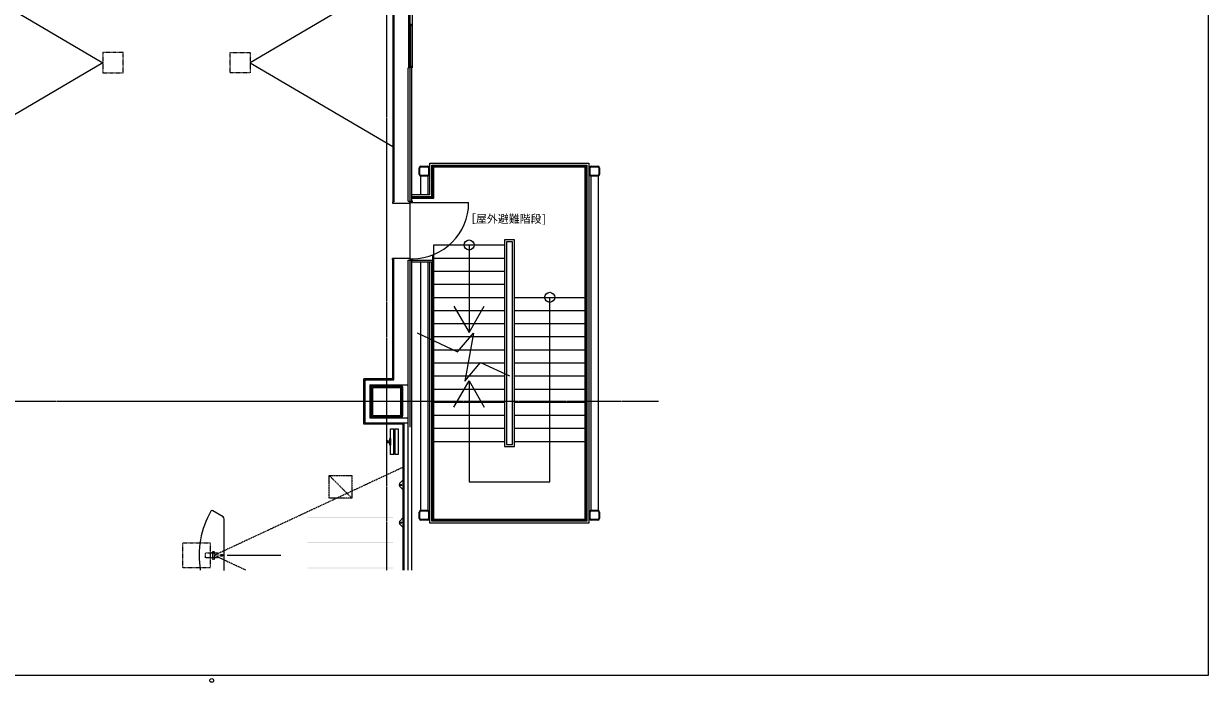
# Model space of a CAD drawing. Units: millimetres, scale not verified. Extents: x -789760 to 799551, y -2903458 to 2903435.
# Drawn here: x 19676 to 43182, y 12346 to 25424 of the extents above; entities that cross this region are included whole.
import ezdxf
from ezdxf.enums import TextEntityAlignment as Align

# ---------------------------------------------------------------- set-up
doc = ezdxf.new("R2010")
doc.units = ezdxf.units.MM
doc.header["$LTSCALE"] = 61
for name, pattern in [('USER3', [0.75, 0.25, -0.083312, 0.25, -0.083344, 0.027772, -0.055572]), ('USER4', [0.166656, 0.083312, -0.083344]), ('USER5', [0.416656, 0.25, -0.083312, 0.027772, -0.055572]), ('USER6', [2, 1.5, -0.111114, 0.277772, -0.111114])]:
    doc.linetypes.add(name, pattern=pattern)
for name, color, linetype, lineweight in [('0-0_0', 7, 'Continuous', 18), ('0-2_展示', 7, 'Continuous', 18), ('0-3_躯体', 7, 'Continuous', 18), ('0-6_通り芯1', 7, 'USER6', 18), ('0-7_図面枠', 7, 'Continuous', 18)]:
    doc.layers.add(name, color=color, linetype=linetype, lineweight=lineweight)
doc.layers.add('0-5_文字', color=7, linetype='Continuous')
doc.styles.add('ＭＳ ゴシック', font='')
doc.styles.get('ＭＳ ゴシック').set_extended_font_data('MS Gothic')

# ---------------------------------------------------------------- blocks, each defined once
blk = doc.blocks.new('グループ-1')
at = {"layer": '0-0_0'}
for p, q in [((1145.44, 4341.25), (3970.44, 6001.75)), ((3970.44, 2680.75), (1145.44, 4341.25))]:
    blk.add_line(p, q, dxfattribs=at)
at = {"layer": '0-0_0', "linetype": 'USER4'}
blk.add_lwpolyline([(745.44, 4141.25), (1145.44, 4141.25), (1145.44, 4541.25), (745.44, 4541.25)], close=True, dxfattribs=at)
blk = doc.blocks.new('グループ-2-1')
at = {"layer": '0-0_0'}
for p, q in [((3970.44, 1451.75), (1145.44, -208.75)), ((1145.44, -208.75), (3970.44, -1869.25))]:
    blk.add_line(p, q, dxfattribs=at)
at = {"layer": '0-0_0', "linetype": 'USER4'}
blk.add_lwpolyline([(745.44, -8.75), (1145.44, -8.75), (1145.44, -408.75), (745.44, -408.75)], close=True, dxfattribs=at)
blk = doc.blocks.new('グループ-3-1')
at = {"layer": '0-0_0'}
for p, q in [((-1779.59, 4341.25), (-4604.59, 6001.75)), ((-4604.59, 2680.75), (-1779.58, 4341.25))]:
    blk.add_line(p, q, dxfattribs=at)
at = {"layer": '0-0_0', "linetype": 'USER4'}
blk.add_lwpolyline([(-1379.58, 4141.25), (-1779.58, 4141.25), (-1779.58, 4541.25), (-1379.58, 4541.25)], close=True, dxfattribs=at)
blk = doc.blocks.new('グループ-4-1')
at = {"layer": '0-0_0'}
for p, q in [((-4604.59, 1451.75), (-1779.58, -208.75)), ((-1779.59, -208.75), (-4604.59, -1869.25))]:
    blk.add_line(p, q, dxfattribs=at)
at = {"layer": '0-0_0', "linetype": 'USER4'}
blk.add_lwpolyline([(-1379.58, -8.75), (-1779.58, -8.75), (-1779.58, -408.75), (-1379.58, -408.75)], close=True, dxfattribs=at)
blk = doc.blocks.new('グループ-5-1')
at = {"layer": '0-0_0'}
for name in ['グループ-3-1', 'グループ-1', 'グループ-4-1', 'グループ-2-1']:
    blk.add_blockref(name, (0, 0), dxfattribs=at)
blk = doc.blocks.new('グループ-12-1')
at = {"layer": '0-0_0', "linetype": 'USER3'}
blk.add_line((2710.72, -8404.76), (3160.72, -8854.76), dxfattribs=at)
blk.add_lwpolyline([(2710.72, -8854.76), (2710.72, -8404.76), (3160.72, -8404.76), (3160.72, -8854.76)], close=True, dxfattribs=at)
blk = doc.blocks.new('グループ-13-1')
at = {"layer": '0-0_0', "linetype": 'USER4'}
for points in [[(-192.3, -10241.41), (-192.3, -9741.83), (345.38, -9741.83), (345.38, -10241.41)], [(345.38, -10042.43), (404.65, -10042.43), (404.65, -9938.69), (345.38, -9938.69)], [(427.94, -10069.95), (404.65, -10069.95), (404.65, -9913.29), (427.94, -9913.29)]]:
    blk.add_lwpolyline(points, close=True, dxfattribs=at)
blk = doc.blocks.new('グループ-108-1')
at = {"layer": '0-0_0'}
for p, q in [((3520.44, -7211.75), (3520.44, -6655.75)), ((3545.44, -6655.75), (3545.44, -7211.75)), ((3567.44, -6608.75), (4123.44, -6608.75)), ((3567.44, -6633.75), (4123.44, -6633.75)), ((3567.44, -6665.75), (3567.44, -7201.78)), ((3577.44, -6655.75), (4113.44, -6655.75)), ((4123.44, -6665.75), (4123.44, -7201.75)), ((4145.44, -6655.75), (4145.44, -7211.75)), ((4170.44, -7211.75), (4170.44, -6655.75)), ((3567.44, -7233.75), (4123.44, -7233.75)), ((3567.44, -7233.75), (4123.44, -7233.75)), ((3567.44, -7258.75), (4123.44, -7258.75)), ((3577.44, -7211.75), (4113.44, -7211.75))]:
    blk.add_line(p, q, dxfattribs=at)
for centre, radius, start, end in [((3567.44, -6655.75), 47, 90, 180), ((3567.44, -6655.75), 22, 90, 180), ((3577.44, -6665.75), 10, 90, 180), ((4113.44, -6665.75), 10, 0, 90), ((4123.44, -6655.75), 47, 0, 90), ((4123.44, -6655.75), 22, 0, 90), ((3567.44, -7211.75), 47, 180, 270), ((3567.44, -7211.75), 22, 180, 270), ((3577.44, -7201.75), 10, 180, 270), ((4113.44, -7201.75), 10, 270, 0), ((4123.44, -7211.75), 22, 270, 0), ((4123.44, -7211.75), 47, 270, 0)]:
    blk.add_arc(centre, radius, start, end, dxfattribs=at)

msp = doc.modelspace()

# ---------------------------------------------------------------- linework, layer by layer
at = {"layer": '0-2_展示', "linetype": 'USER5'}
for p in [(27205.88, 16617.14), (24082.27, 14573.95)]:
    msp.add_line(p, (23455.88, 14866.09), dxfattribs=at)
at = {"layer": '0-2_展示'}
for p, q in [((23631.59, 15631.29), (23426.67, 15754.17)), ((23392.16, 15745.23), (23392.13, 15745.25)), ((23655.88, 14573.95), (23655.88, 15588.41)), ((24779.77, 14867.14), (23715.84, 14867.14))]:
    msp.add_line(p, q, dxfattribs=at)
for points in [[(26955.88, 17057.14), (26942.38, 17057.14), (26940.88, 17058.64), (26940.88, 17186.64), (26942.38, 17188.14), (26955.88, 17188.14)], [(26955.88, 17378.14), (27020.88, 17378.14), (27020.88, 16867.14), (26955.88, 16867.14)], [(27020.88, 17358.14), (27040.88, 17358.14), (27040.88, 16887.14), (27020.88, 16887.14)], [(27040.88, 17378.14), (27105.88, 17378.14), (27105.88, 16867.14), (27040.88, 16867.14)], [(26889.38, 17099.64), (26887.88, 17101.14), (26887.88, 17144.14), (26889.38, 17145.64), (26897.88, 17145.64), (26897.88, 17099.64)], [(26887.88, 17102.64), (26887.88, 17142.64), (26940.88, 17142.64), (26940.88, 17102.64)], [(27205.88, 16167.14), (27205.88, 16367.14), (27130.88, 16292.14), (27130.88, 16242.14)], [(27205.88, 15417.14), (27205.88, 15617.14), (27130.88, 15542.14), (27130.88, 15492.14)], [(23655.88, 14573.95), (23655.88, 15367.14), (23650.88, 15367.14), (23650.88, 14573.95)]]:
    msp.add_lwpolyline(points, close=True, dxfattribs=at)
at = {"layer": '0-2_展示', "linetype": 'USER4'}
for points in [[(27130.88, 16257.14), (27130.88, 16277.14), (27180.88, 16277.14), (27180.88, 16257.14)], [(27130.88, 15507.14), (27130.88, 15527.14), (27180.88, 15527.14), (27180.88, 15507.14)], [(23280.88, 14817.14), (23280.88, 14917.14), (23530.88, 14917.14), (23530.88, 14817.14)], [(23575.88, 14852.14), (23575.88, 14882.14), (23625.88, 14882.14), (23625.88, 14852.14)]]:
    msp.add_lwpolyline(points, close=True, dxfattribs=at)
at = {"layer": '0-2_展示'}
for centre, radius, start, end in [((23413.81, 15732.73), 25, 104.52514, 150), ((23413.81, 15732.73), 25, 59.05028, 104.52514), ((24905.88, 14867.14), 1750, 149.8824, 189.64479), ((23605.88, 15588.41), 50, 360, 59.05028)]:
    msp.add_arc(centre, radius, start, end, dxfattribs=at)
for points in [[(27005.88, 15609.63), (27005.88, 15624.63), (25305.88, 15609.63), (25305.88, 15624.63)], [(27005.88, 15109.63), (27005.88, 15124.63), (25305.88, 15109.63), (25305.88, 15124.63)], [(27005.88, 14609.63), (27005.88, 14624.63), (25305.88, 14609.63), (25305.88, 14624.63)]]:
    msp.add_solid(points, dxfattribs=at)
at = {"layer": '0-3_躯体'}
for p, q in [((27343.38, 17411.48), (27343.38, 33923.95)), ((26998.38, 26473.95), (26998.38, 21883.95)), ((27020.38, 26495.95), (27020.38, 21883.95)), ((27350.88, 25386.45), (27350.88, 24573.95)), ((27305.88, 21898.95), (27305.88, 24543.95)), ((27380.88, 24543.95), (27305.88, 24543.95)), ((27559.38, 22595.95), (27687.38, 22595.95)), ((27559.38, 22583.95), (27687.38, 22583.95)), ((27776.38, 21995.1), (27776.38, 22616.95)), ((27797.38, 21974.1), (27797.38, 22595.95)), ((27813.38, 21958.1), (27813.38, 22579.95)), ((30939.38, 22595.95), (31067.38, 22595.95)), ((30939.38, 22583.95), (31067.38, 22583.95)), ((27523.38, 22431.95), (27523.38, 22559.95)), ((27535.38, 22431.95), (27535.38, 22559.95)), ((27548.38, 22397.67), (27548.38, 22033.1)), ((27687.38, 22407.95), (27559.38, 22407.95)), ((27687.38, 22395.95), (27559.38, 22395.95)), ((27698.38, 22397.67), (27698.38, 22033.1)), ((27711.38, 22559.95), (27711.38, 22431.95)), ((27723.38, 22559.95), (27723.38, 22431.95)), ((30903.38, 22431.95), (30903.38, 22559.95)), ((30915.38, 22431.95), (30915.38, 22559.95)), ((30928.38, 22397.67), (30928.38, 15762.23)), ((31067.38, 22407.95), (30939.38, 22407.95)), ((31067.38, 22395.95), (30939.38, 22395.95)), ((31078.38, 22397.67), (31078.38, 15762.23)), ((31091.38, 22559.95), (31091.38, 22431.95)), ((31103.38, 22559.95), (31103.38, 22431.95)), ((27380.88, 21995.1), (27776.38, 21995.1)), ((27380.88, 21974.1), (27797.38, 21974.1)), ((27380.88, 21958.1), (27813.38, 21958.1)), ((27387.88, 21870.95), (28504.87, 21870.95)), ((27813.38, 21029.95), (29213.38, 21029.95)), ((28513.38, 21029.95), (28513.38, 19294.67)), ((26998.38, 18373.95), (26998.38, 20743.95)), ((27020.38, 18351.95), (27020.38, 20743.95)), ((27305.88, 20728.95), (27380.88, 20728.95)), ((27305.88, 14573.95), (27305.88, 20728.95)), ((27380.88, 20728.95), (27813.38, 20728.95)), ((27380.88, 14573.95), (27380.88, 20728.95)), ((27380.88, 20691.95), (27776.38, 20691.95)), ((27548.38, 20691.95), (27548.38, 15762.23)), ((27698.38, 20691.95), (27698.38, 15762.23)), ((27813.38, 20769.95), (29213.38, 20769.95)), ((27813.38, 20509.95), (29213.38, 20509.95)), ((27813.38, 20249.95), (29213.38, 20249.95)), ((27813.38, 19989.95), (29213.38, 19989.95)), ((29413.38, 19989.95), (30813.38, 19989.95)), ((27813.38, 19729.95), (29213.38, 19729.95)), ((29413.38, 19729.95), (30813.38, 19729.95)), ((27813.38, 19469.95), (29213.38, 19469.95)), ((29413.38, 19469.95), (30813.38, 19469.95)), ((27813.38, 19209.95), (29213.38, 19209.95)), ((29413.38, 19209.95), (30813.38, 19209.95)), ((27813.38, 18949.95), (29213.38, 18949.95)), ((29413.38, 18949.95), (30813.38, 18949.95)), ((27813.38, 18689.95), (29213.38, 18689.95)), ((29413.38, 18689.95), (30813.38, 18689.95)), ((26423.38, 17473.95), (26423.38, 18373.95)), ((26998.38, 18373.95), (26423.38, 18373.95)), ((26445.38, 18351.95), (26445.38, 17495.95)), ((26445.38, 18351.95), (27020.38, 18351.95)), ((27813.38, 18429.95), (29213.38, 18429.95)), ((29413.38, 18429.95), (30813.38, 18429.95)), ((26545.38, 18251.95), (26545.38, 17595.95)), ((26545.38, 18251.95), (27305.88, 18251.95)), ((27813.38, 18169.95), (29213.38, 18169.95)), ((29413.38, 18169.95), (30813.38, 18169.95)), ((27813.38, 17909.95), (29213.38, 17909.95)), ((29413.38, 17909.95), (30813.38, 17909.95)), ((27813.38, 17649.95), (29213.38, 17649.95)), ((29413.38, 17649.95), (30813.38, 17649.95)), ((27205.88, 17473.95), (26423.38, 17473.95)), ((26445.38, 17495.95), (27305.88, 17495.95)), ((26545.38, 17595.95), (27305.88, 17595.95)), ((27205.88, 14573.95), (27205.88, 17473.95)), ((27227.88, 14573.95), (27227.88, 17495.95)), ((27813.38, 17389.95), (29213.38, 17389.95)), ((29413.38, 17389.95), (30813.38, 17389.95)), ((27813.38, 17129.95), (29213.38, 17129.95)), ((29413.38, 17129.95), (30813.38, 17129.95)), ((27559.38, 15763.95), (27687.38, 15763.95)), ((27559.38, 15751.95), (27687.38, 15751.95)), ((30939.38, 15763.95), (31067.38, 15763.95)), ((30939.38, 15751.95), (31067.38, 15751.95)), ((27523.38, 15599.95), (27523.38, 15727.95)), ((27535.38, 15599.95), (27535.38, 15727.95)), ((27687.38, 15575.95), (27559.38, 15575.95)), ((27687.38, 15563.95), (27559.38, 15563.95)), ((27711.38, 15727.95), (27711.38, 15599.95)), ((27723.38, 15727.95), (27723.38, 15599.95)), ((30903.38, 15599.95), (30903.38, 15727.95)), ((30915.38, 15599.95), (30915.38, 15727.95)), ((31067.38, 15575.95), (30939.38, 15575.95)), ((31067.38, 15563.95), (30939.38, 15563.95)), ((31091.38, 15727.95), (31091.38, 15599.95)), ((31103.38, 15727.95), (31103.38, 15599.95))]:
    msp.add_line(p, q, dxfattribs=at)
for points in [[(27315.88, 26273.95), (27385.88, 26273.95), (27385.88, 24573.95), (27315.88, 24573.95)], [(27315.88, 25416.45), (27385.88, 25416.45), (27385.88, 25386.45), (27315.88, 25386.45)], [(27315.88, 24573.95), (27385.88, 24573.95), (27385.88, 24543.95), (27315.88, 24543.95)], [(29413.38, 21129.95), (29213.38, 21129.95), (29213.38, 17029.95), (29413.38, 17029.95)], [(29373.38, 21089.95), (29253.38, 21089.95), (29253.38, 17069.95), (29373.38, 17069.95)]]:
    msp.add_lwpolyline(points, close=True, dxfattribs=at)
for points in [[(27305.88, 21898.95), (27380.88, 21898.95), (27380.88, 24543.95)], [(27380.88, 22033.1), (27738.38, 22033.1), (27738.38, 22654.95)], [(27738.38, 22654.95), (30888.38, 22654.95), (30888.38, 15504.95), (27738.38, 15504.95), (27738.38, 20691.95)], [(27776.38, 22616.95), (30850.38, 22616.95), (30850.38, 15542.95), (27776.38, 15542.95), (27776.38, 20691.95)], [(27797.38, 22595.95), (30829.38, 22595.95), (30829.38, 15563.95), (27797.38, 15563.95), (27797.38, 20816.1)], [(27813.38, 22579.95), (30813.38, 22579.95), (30813.38, 15579.95), (27813.38, 15579.95), (27813.38, 21029.95)], [(27025.38, 21883.95), (26993.38, 21883.95), (26993.38, 21858.95), (27334.88, 21858.95), (27334.88, 21873.95), (27390.88, 21873.95), (27390.88, 21898.95), (27365.88, 21898.95)], [(27025.38, 20743.95), (26993.38, 20743.95), (26993.38, 20768.95), (27334.88, 20768.95), (27334.88, 20753.95), (27390.88, 20753.95), (27390.88, 20728.95), (27365.88, 20728.95)], [(28513.38, 18331.87), (28513.38, 16329.95), (30113.38, 16329.95), (30113.38, 19989.95)], [(28213.38, 19814.29), (28513.38, 19294.67), (28813.38, 19814.29)], [(27480.79, 19288.72), (28287.03, 18910.61), (28598.28, 19279.9), (28428.47, 18329.02), (28739.72, 18698.31), (29313.38, 18429.28)], [(28213.38, 17812.26), (28513.38, 18331.87), (28813.38, 17812.26)]]:
    msp.add_lwpolyline(points, dxfattribs=at)
for centre in [(28513.38, 21029.95), (30113.38, 19989.95)]:
    msp.add_circle(centre, 100, dxfattribs=at)
for centre, radius, start, end in [((27559.38, 22559.95), 36, 90, 180), ((27559.38, 22559.95), 24, 90, 180), ((27687.38, 22559.95), 36, 0, 90), ((27687.38, 22559.95), 24, 0, 90), ((30939.38, 22559.95), 36, 90, 180), ((30939.38, 22559.95), 24, 90, 180), ((31067.38, 22559.95), 36, 0, 90), ((31067.38, 22559.95), 24, 0, 90), ((27559.38, 22431.95), 36, 180, 270), ((27559.38, 22431.95), 24, 180, 270), ((27687.38, 22431.95), 36, 270, 0), ((27687.38, 22431.95), 24, 270, 0), ((30939.38, 22431.95), 36, 180, 270), ((30939.38, 22431.95), 24, 180, 270), ((31067.38, 22431.95), 36, 270, 0), ((31067.38, 22431.95), 24, 270, 0), ((27390.88, 21870.95), 1114, 270, 0), ((27559.38, 15727.95), 36, 90, 180), ((27559.38, 15727.95), 24, 90, 180), ((27687.38, 15727.95), 36, 0, 90), ((27687.38, 15727.95), 24, 0, 90), ((30939.38, 15727.95), 36, 90, 180), ((30939.38, 15727.95), 24, 90, 180), ((31067.38, 15727.95), 36, 0, 90), ((31067.38, 15727.95), 24, 0, 90), ((27559.38, 15599.95), 36, 180, 270), ((27559.38, 15599.95), 24, 180, 270), ((27687.38, 15599.95), 36, 270, 0), ((27687.38, 15599.95), 24, 270, 0), ((30939.38, 15599.95), 36, 180, 270), ((30939.38, 15599.95), 24, 180, 270), ((31067.38, 15599.95), 36, 270, 0), ((31067.38, 15599.95), 24, 270, 0)]:
    msp.add_arc(centre, radius, start, end, dxfattribs=at)
at = {"layer": '0-6_通り芯1'}
for p, q in [((26873.38, 35147.65), (26873.38, 14573.95)), ((32273.38, 17923.95), (13428.75, 17923.95))]:
    msp.add_line(p, q, dxfattribs=at)
at = {"layer": '0-7_図面枠'}
msp.add_lwpolyline([(3031.66, 39134.13), (43181.66, 39134.13), (43181.66, 12484.13), (3031.66, 12484.13)], close=True, dxfattribs=at)
msp.add_circle((23406.66, 12383.66), 37.5, dxfattribs=at)

# ---------------------------------------------------------------- block references
at = {"layer": '0-2_展示'}
for name in ['グループ-5-1', 'グループ-12-1', 'グループ-13-1']:
    msp.add_blockref(name, (23027.94, 24857.7), dxfattribs=at)
at = {"layer": '0-3_躯体'}
msp.add_blockref('グループ-108-1', (23027.94, 24857.7), dxfattribs=at)

# ---------------------------------------------------------------- texts
at = {"layer": '0-5_文字', "style": 'ＭＳ ゴシック'}
msp.add_text('［屋外避難階段]', height=158.8, dxfattribs=at).set_placement((28433.73, 21420.63), align=Align.BOTTOM_LEFT)

doc.saveas('drawing.dxf')
